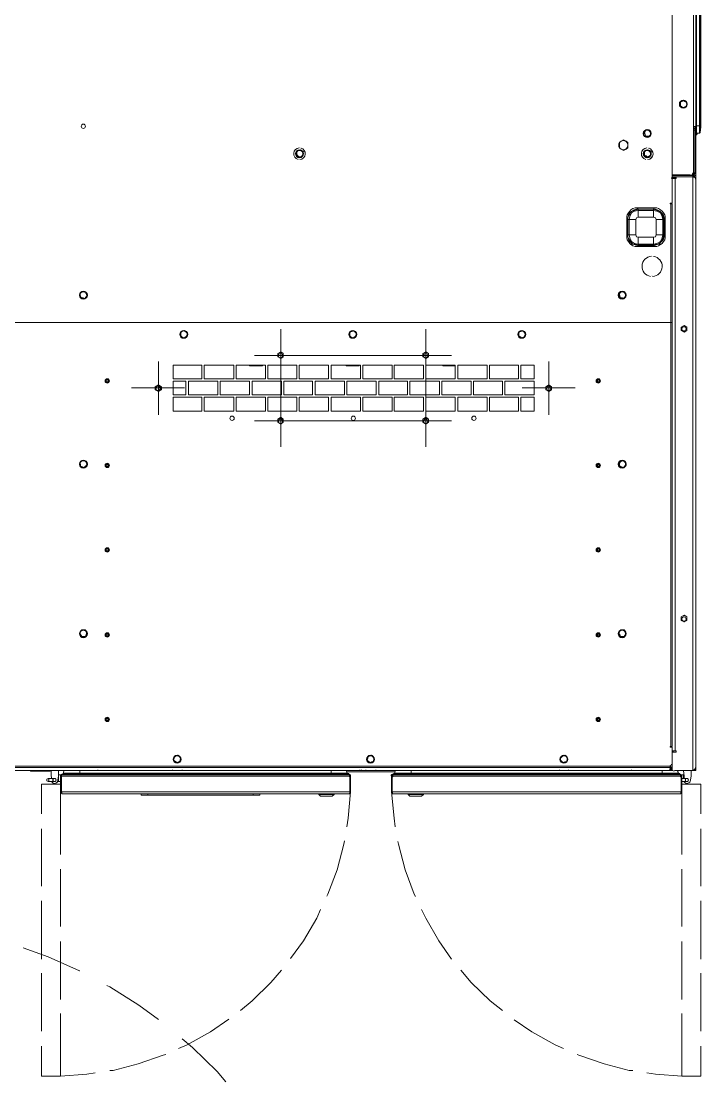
# Model space of a CAD drawing. Extents: x -3450 to 27857, y -1288 to 11880.
# Drawn here: x 25841.9 to 25982.5, y 974.7 to 1194.1 of the extents above; entities that cross this region are included whole.
import ezdxf

# ---------------------------------------------------------------- set-up
doc = ezdxf.new("R2010")
doc.units = 0
doc.layers.add('188K-SM-03-F20-MECH-EQ-Y2257103$0$M-EQPM-AD', color=5, linetype='Continuous')
doc.layers.add('188K-SM-03-F20-MECH-EQ-Y2257103$0$M-PHASE1 AREA', color=252, linetype='Continuous')

# ---------------------------------------------------------------- blocks, each defined once
blk = doc.blocks.new('188K-SM-03-F20-MECH-EQ-Y2257103$0$A$C9ea2c5c3')
at = {"lineweight": 13}
for points in [[(-1853.8, 2338.3), (-1893, 2338.3), (-1893, 2276.2)], [(-1781.6, 2331.9), (-1799.3, 2334.5), (-1853.8, 2338.3), (-1853.8, 2209.1)], [(-1637.2, 2293.9), (-1641, 2295.2), (-1692.9, 2312.9), (-1744.8, 2326.9), (-1752.4, 2326.9)], [(-670.7, 2326.9), (-677, 2326.9), (-729, 2312.9), (-780.9, 2295.2), (-786, 2293.9)], [(-568.1, 2209.1), (-568.1, 2338.3), (-622.6, 2334.5), (-640.3, 2331.9)], [(-568.1, 2338.3), (-528.8, 2338.3), (-528.8, 2276.2)], [(-1506.7, 2221.7), (-1543.4, 2247.1), (-1591.6, 2273.7), (-1609.3, 2281.3)], [(-812.6, 2281.3), (-830.3, 2273.7), (-878.4, 2247.1), (-916.4, 2220.5)], [(-1893, 2245.8), (-1893, 2125.5)], [(-528.8, 2245.8), (-528.8, 2125.5)], [(-1396.5, 2119.1), (-1418, 2144.5), (-1457.3, 2182.5), (-1482.6, 2202.7)], [(-940.5, 2202.7), (-964.6, 2182.5), (-1003.8, 2144.5), (-1025.4, 2119.1)], [(-1853.8, 2059.6), (-1853.8, 2179.9)], [(-568.1, 2059.6), (-568.1, 2179.9)], [(-1893, 2096.3), (-1893, 1976)], [(-1315.4, 1993.7), (-1324.3, 2011.5), (-1350.9, 2058.3), (-1377.5, 2096.3)], [(-1044.4, 2095.1), (-1071, 2058.3), (-1098.8, 2011.5), (-1106.4, 1993.7)], [(-528.8, 2096.3), (-528.8, 1976)], [(-1853.8, 1910.1), (-1853.8, 2029.2)], [(-568.1, 1910.1), (-568.1, 2029.2)], [(-1266, 1853.1), (-1267.3, 1858.2), (-1281.2, 1911.4), (-1300.2, 1962.1), (-1302.8, 1967.1)], [(-1119.1, 1965.9), (-1121.6, 1962.1), (-1140.6, 1911.4), (-1154.6, 1858.2), (-1155.8, 1851.9)], [(-1893, 1945.6), (-1893, 1826.5)], [(-528.8, 1945.6), (-528.8, 1826.5)], [(-1853.8, 1750.5), (-1853.8, 1879.7)], [(-568.1, 1750.5), (-568.1, 1879.7)], [(-1253.4, 1750.5), (-1258.4, 1805), (-1261, 1822.7)], [(-1160.9, 1822.7), (-1163.4, 1805), (-1168.5, 1750.5)], [(-1893, 1796.1), (-1893, 1734.1), (-1853.8, 1734.1)], [(-528.8, 1796.1), (-528.8, 1734.1), (-570.6, 1734.1)], [(-1319.2, 1754.3), (-1319.2, 1755.6)], [(-1287.6, 1754.3), (-1287.6, 1755.6)], [(-1134.3, 1754.3), (-1134.3, 1755.6)], [(-1102.6, 1754.3), (-1102.6, 1755.6)], [(-735.3, 1754.3), (-735.3, 1756.9), (-749.2, 1756.9), (-967.1, 1756.9), (-981, 1756.9), (-981, 1754.3)], [(-967.1, 1756.9), (-967.1, 1754.3)], [(-749.2, 1754.3), (-749.2, 1756.9)], [(-1853.8, 1750.5), (-1852.5, 1753.1), (-1851.2, 1754.3), (-1852.5, 1750.5)], [(-1852.5, 1717.6), (-1852.5, 1750.5), (-1853.8, 1750.5), (-1853.8, 1717.6)], [(-1851.2, 1751.8), (-1852.5, 1750.5), (-1852.5, 1718.9), (-1851.2, 1718.9), (-1851.2, 1717.6), (-1851.2, 1715.1), (-1255.9, 1715.1), (-1255.9, 1717.6), (-1255.9, 1718.9), (-1254.6, 1718.9), (-1254.6, 1750.5), (-1254.6, 1717.6)], [(-1254.6, 1750.5), (-1852.5, 1750.5)], [(-1851.2, 1754.3), (-1255.9, 1754.3)], [(-1254.6, 1750.5), (-1255.9, 1754.3), (-1254.6, 1753.1), (-1253.4, 1750.5)], [(-1253.4, 1717.6), (-1253.4, 1750.5), (-1254.6, 1750.5), (-1254.6, 1751.8)], [(-1168.5, 1717.6), (-1168.5, 1750.5), (-1167.2, 1750.5), (-1166, 1754.3), (-1167.2, 1753.1), (-1168.5, 1750.5)], [(-1167.2, 1717.6), (-1167.2, 1750.5), (-1167.2, 1718.9), (-1166, 1718.9), (-1166, 1717.6), (-1166, 1715.1), (-570.6, 1715.1), (-570.6, 1717.6), (-570.6, 1718.9), (-570.6, 1750.5), (-571.9, 1754.3), (-1166, 1754.3)], [(-1167.2, 1751.8), (-1167.2, 1750.5)], [(-1167.2, 1750.5), (-570.6, 1750.5)], [(-571.9, 1754.3), (-569.4, 1753.1), (-568.1, 1750.5)], [(-569.4, 1750.5), (-570.6, 1751.8)], [(-570.6, 1717.6), (-569.4, 1717.6), (-569.4, 1750.5), (-568.1, 1750.5), (-568.1, 1717.6)], [(-1872.8, 1706.2), (-1872.8, 1717.6), (-1871.5, 1725.2)], [(-1865.2, 1729), (-1860.1, 1729), (-1853.8, 1729)], [(-1865.2, 1722.7), (-1860.1, 1722.7), (-1853.8, 1722.7)], [(-1860.1, 1729), (-1861.4, 1727.7), (-1861.4, 1726.5), (-1861.4, 1725.2), (-1861.4, 1723.9), (-1860.1, 1722.7)], [(-1858.8, 1722.7), (-1858.8, 1717.6), (-1857.6, 1706.2)], [(-1857.6, 1718.9), (-1858.8, 1718.9)], [(-1857.6, 1722.7), (-1857.6, 1715.1), (-1853.8, 1715.1), (-1853.8, 1716.3), (-1853.8, 1717.6), (-1852.5, 1717.6), (-1852.5, 1716.3)], [(-1857.6, 1715.1), (-1857.6, 1722.7), (-1857.6, 1718.9)], [(-1857.6, 1718.9), (-1857.6, 1718.9)], [(-1857.6, 1715.1), (-1857.6, 1715.1)], [(-1852.5, 1729), (-1852.5, 1729)], [(-1852.5, 1729), (-1852.5, 1727.7)], [(-1852.5, 1723.9), (-1852.5, 1722.7)], [(-1852.5, 1722.7), (-1852.5, 1722.7)], [(-1851.2, 1717.6), (-1255.9, 1717.6)], [(-1851.2, 1713.8), (-1838.6, 1713.8), (-1838.6, 1715.1), (-1851.2, 1715.1)], [(-1850, 1713.8), (-1850, 1713.8)], [(-1850, 1712.5), (-1842.4, 1712.5)], [(-1848.7, 1715.1), (-1848.7, 1715.1)], [(-1268.6, 1715.1), (-1293.9, 1715.1), (-1293.9, 1713.8), (-1813.2, 1713.8), (-1813.2, 1711.3), (-1847.4, 1711.3)], [(-1847.4, 1712.5), (-1847.4, 1712.5)], [(-1843.6, 1715.1), (-1843.6, 1715.1)], [(-1842.4, 1713.8), (-1842.4, 1713.8)], [(-1266, 1713.8), (-1293.9, 1713.8), (-1813.2, 1713.8), (-1841.1, 1713.8)], [(-1838.6, 1713.8), (-1813.2, 1713.8), (-1813.2, 1715.1), (-1293.9, 1715.1)], [(-1813.2, 1715.1), (-1838.6, 1715.1)], [(-1813.2, 1715.1), (-1813.2, 1715.1)], [(-1268.6, 1713.8), (-1293.9, 1713.8), (-1293.9, 1711.3), (-1813.2, 1711.3), (-1813.2, 1706.2)], [(-1813.2, 1713.8), (-1813.2, 1713.8)], [(-1293.9, 1715.1), (-1293.9, 1715.1)], [(-1293.9, 1713.8), (-1293.9, 1713.8)], [(-1255.9, 1715.1), (-1268.6, 1715.1), (-1268.6, 1713.8), (-1255.9, 1713.8)], [(-1264.8, 1713.8), (-1264.8, 1713.8)], [(-1257.2, 1712.5), (-1264.8, 1712.5)], [(-1263.5, 1715.1), (-1263.5, 1715.1)], [(-1259.7, 1712.5), (-1259.7, 1712.5)], [(-1258.4, 1715.1), (-1258.4, 1715.1)], [(-1257.2, 1713.8), (-1257.2, 1713.8)], [(-1254.6, 1716.3), (-1254.6, 1717.6), (-1253.4, 1717.6), (-1253.4, 1716.3)], [(-1168.5, 1716.3), (-1168.5, 1717.6), (-1167.2, 1717.6), (-1167.2, 1716.3)], [(-1166, 1717.6), (-570.6, 1717.6)], [(-1166, 1713.8), (-1153.3, 1713.8), (-1153.3, 1715.1), (-1166, 1715.1)], [(-1164.7, 1713.8), (-1164.7, 1713.8)], [(-1164.7, 1712.5), (-1157.1, 1712.5)], [(-1163.4, 1715.1), (-1163.4, 1715.1)], [(-583.3, 1715.1), (-608.6, 1715.1), (-608.6, 1713.8), (-1128, 1713.8), (-1128, 1711.3), (-1162.2, 1711.3)], [(-1162.2, 1712.5), (-1162.2, 1712.5)], [(-1158.4, 1715.1), (-1158.4, 1715.1)], [(-1157.1, 1713.8), (-1157.1, 1713.8)], [(-580.8, 1713.8), (-608.6, 1713.8), (-1128, 1713.8), (-1155.8, 1713.8)], [(-1153.3, 1713.8), (-1128, 1713.8), (-1128, 1715.1), (-608.6, 1715.1)], [(-1128, 1715.1), (-1153.3, 1715.1)], [(-1128, 1715.1), (-1128, 1715.1)], [(-583.3, 1713.8), (-608.6, 1713.8), (-608.6, 1711.3), (-1128, 1711.3), (-1128, 1706.2)], [(-1128, 1713.8), (-1128, 1713.8)], [(-608.6, 1715.1), (-608.6, 1715.1)], [(-608.6, 1713.8), (-608.6, 1713.8)], [(-571.9, 1715.1), (-583.3, 1715.1), (-583.3, 1713.8), (-571.9, 1713.8)], [(-579.5, 1713.8), (-579.5, 1713.8)], [(-573.2, 1712.5), (-579.5, 1712.5)], [(-578.2, 1715.1), (-578.2, 1715.1)], [(-574.4, 1712.5), (-574.4, 1712.5)], [(-573.2, 1715.1), (-573.2, 1715.1)], [(-573.2, 1713.8), (-573.2, 1713.8)], [(-569.4, 1725.2), (-570.6, 1725.2)], [(-569.4, 1723.9), (-570.6, 1723.9)], [(-569.4, 1720.1), (-570.6, 1720.1)], [(-570.6, 1718.9), (-570.6, 1718.9)], [(-569.4, 1716.3), (-569.4, 1717.6), (-568.1, 1717.6), (-568.1, 1716.3), (-568.1, 1715.1), (-564.3, 1715.1), (-564.3, 1727.7)], [(-568.1, 1729), (-564.3, 1729), (-563, 1729)], [(-564.3, 1729), (-564.3, 1729)], [(-564.3, 1715.1), (-564.3, 1729)], [(-564.3, 1718.9), (-564.3, 1727.7)], [(-564.3, 1727.7), (-564.3, 1727.7)], [(-564.3, 1727.7), (-564.3, 1727.7)], [(-564.3, 1727.7), (-564.3, 1727.7)], [(-564.3, 1706.2), (-564.3, 1717.6), (-563, 1725.2)], [(-564.3, 1718.9), (-564.3, 1718.9)], [(-564.3, 1718.9), (-564.3, 1718.9)], [(-564.3, 1715.1), (-564.3, 1715.1)], [(-556.7, 1729), (-551.6, 1729), (-542.8, 1729), (-540.2, 1727.7), (-540.2, 1726.5), (-540.2, 1725.2), (-540.2, 1723.9), (-542.8, 1722.7), (-551.6, 1722.7), (-556.7, 1722.7)], [(-551.6, 1729), (-551.6, 1727.7), (-552.9, 1727.7), (-552.9, 1726.5), (-552.9, 1725.2), (-552.9, 1723.9), (-551.6, 1723.9), (-551.6, 1722.7)], [(-550.4, 1722.7), (-549.1, 1717.6), (-549.1, 1706.2)], [(-542.8, 1729), (-544, 1727.7), (-544, 1726.5), (-544, 1725.2), (-544, 1723.9), (-542.8, 1722.7)], [(-540.2, 1726.5), (-540.2, 1725.2), (-540.2, 1726.5)], [(-1880.4, 1704.9), (-1880.4, 1706.2), (-1882.9, 1706.2), (-1882.9, 1703.7), (-1882.9, 1706.2), (-1880.4, 1706.2), (-1876.6, 1706.2), (-1880.4, 1703.7), (-1882.9, 1699.9), (-1881.6, 1703.7), (-1879.1, 1706.2), (-1876.6, 1706.2), (-1838.6, 1706.2)], [(-1833.5, 475), (-1876.6, 475), (-1876.6, 477.5), (-1879.1, 477.5), (-1881.6, 480.1), (-1882.9, 483.9), (-1882.9, 1699.9), (-1882.9, 1703.7)], [(-1882.9, 1703.7), (-1882.9, 1703.7)], [(-1880.4, 1703.7), (-1881.6, 1703.7)], [(-1879.1, 1706.2), (-1879.1, 1704.9)], [(-1876.6, 1706.2), (-1876.6, 477.5)], [(-1847.4, 1711.3), (-1846.2, 1711.3), (-1813.2, 1711.3), (-1293.9, 1711.3), (-1261, 1711.3), (-1259.7, 1711.3)], [(-1828.4, 1706.2), (-1836, 1706.2)], [(-1831, 1699.9), (-1833.5, 1699.9), (-1832.2, 1702.4), (-1829.7, 1706.2), (-1825.9, 1706.2), (-193.2, 1706.2)], [(-185.6, 1703.7), (-184.3, 1703.7), (-184.3, 1706.2), (-185.6, 1706.2), (-186.8, 1703.7), (-186.8, 1692.3), (-186.8, 1647.9), (-186.8, 1646.7), (-186.8, 779), (-189.4, 779), (-1831, 779), (-1833.5, 779), (-1833.5, 533.3), (-1831, 533.3), (-1829.7, 533.3), (-1829.7, 532), (-1833.5, 532), (-1833.5, 63.3)], [(-1831, 1658.1), (-1831, 1656.8), (-1829.7, 1656.8), (-1829.7, 1658.1), (-1833.5, 1658.1), (-1833.5, 1692.3), (-1833.5, 1702.4), (-1832.2, 1702.4)], [(-1833.5, 1702.4), (-1833.5, 1702.4)], [(-1831, 1703.7), (-1832.2, 1702.4)], [(-1828.4, 1703.7), (-1831, 1703.7), (-1831, 1696.1)], [(-1829.7, 1696.1), (-1829.7, 1699.9), (-1829.7, 1702.4), (-1828.4, 1706.2), (-1825.9, 1706.2)], [(-189.4, 1699.9), (-1829.7, 1699.9)], [(-191.9, 1697.3), (-1828.4, 1697.3)], [(-1813.2, 1711.3), (-1813.2, 1711.3)], [(-1619.4, 1704.9), (-1619.4, 1706.2), (-1749.9, 1706.2), (-1749.9, 1704.9)], [(-1220.4, 1704.9), (-1220.4, 1706.2), (-1600.4, 1706.2), (-1600.4, 1704.9)], [(-1259.7, 1711.3), (-1293.9, 1711.3), (-1293.9, 1706.2)], [(-1293.9, 1711.3), (-1293.9, 1711.3)], [(-1160.9, 1708.7), (-1261, 1708.7)], [(-1192.6, 1708.7), (-1229.3, 1708.7)], [(-1229.3, 1708.7), (-1229.3, 1708.7)], [(-1191.3, 1704.9), (-1191.3, 1706.2), (-1200.2, 1706.2), (-1200.2, 1704.9)], [(-1192.6, 1708.7), (-1192.6, 1708.7)], [(-820.2, 1704.9), (-820.2, 1706.2), (-1187.5, 1706.2), (-1187.5, 1704.9)], [(-574.4, 1711.3), (-575.7, 1711.3), (-608.6, 1711.3), (-1128, 1711.3), (-1160.9, 1711.3), (-1162.2, 1711.3)], [(-1128, 1711.3), (-1128, 1711.3)], [(-645.4, 1704.9), (-645.4, 1706.2), (-799.9, 1706.2), (-799.9, 1704.9)], [(-574.4, 1711.3), (-608.6, 1711.3), (-608.6, 1706.2)], [(-608.6, 1711.3), (-608.6, 1711.3)], [(-545.3, 1707.5), (-546.6, 1707.5), (-546.6, 1706.2)], [(-507.3, 1706.2), (-507.3, 1707.5), (-545.3, 1707.5), (-545.3, 1706.2)], [(-506, 1706.2), (-506, 1707.5), (-507.3, 1707.5)], [(-1833.5, 1665.7), (-1834.8, 1665.7), (-1836, 1665.7), (-1839.8, 1665.7), (-1842.4, 1665.7), (-1842.4, 1668.2), (-1833.5, 1668.2)], [(-1833.5, 1666.9), (-1836, 1666.9), (-1836, 1668.2)], [(-1839.8, 481.3), (-1839.8, 1665.7)], [(-1831, 1656.8), (-1833.5, 1656.8), (-1833.5, 779), (-1831, 779), (-189.4, 779), (-186.8, 779), (-186.8, 537.1), (-189.4, 537.1), (-190.6, 537.1), (-190.6, 535.8), (-186.8, 535.8), (-186.8, 63.3), (-186.8, 50.7), (-185.6, 50.7), (-185.6, 48.1), (-184.3, 48.1)], [(-1831, 1656.8), (-1831, 779), (-1831, 533.3)], [(-1833.5, 1412.3), (-1833.5, 1412.3)], [(-1833.5, 1371.8), (-1833.5, 1371.8)], [(-1324.3, 1036.1), (-1324.3, 895.5)], [(-1024.1, 1036.1), (-1024.1, 858.8)], [(-1578.9, 970.3), (-1578.9, 860.1)], [(-1064.6, 982.9), (-1377.5, 982.9)], [(-1324.3, 982.9), (-1324.3, 982.9)], [(-969.6, 982.9), (-1077.3, 982.9)], [(-1024.1, 982.9), (-1024.1, 982.9)], [(-770.8, 970.3), (-770.8, 860.1)], [(-1548.5, 962.7), (-1548.5, 933.5), (-1548.5, 962.7), (-1520.6, 962.7), (-1520.6, 933.5), (-1548.5, 933.5)], [(-1548.5, 900.6), (-1548.5, 928.5)], [(-1523.2, 914.5), (-1633.4, 914.5)], [(-1578.9, 915.8), (-1578.9, 914.5)], [(-1578.9, 914.5), (-1578.9, 914.5)], [(-1578.9, 914.5), (-1578.9, 914.5)], [(-1324.3, 900.6), (-1324.3, 792.9)], [(-1024.1, 900.6), (-1024.1, 792.9)], [(-715, 914.5), (-825.2, 914.5)], [(-770.8, 914.5), (-770.8, 914.5)], [(-1548.5, 895.5), (-1548.5, 867.7), (-1548.5, 895.5), (-1520.6, 895.5), (-1520.6, 867.7), (-1548.5, 867.7)], [(-1383.8, 868.9), (-1363.6, 868.9)], [(-1183.7, 868.9), (-1163.4, 868.9)], [(-983.6, 868.9), (-963.3, 868.9)], [(-1063.4, 847.4), (-1377.5, 847.4)], [(-1324.3, 847.4), (-1324.3, 847.4)], [(-969.6, 847.4), (-1077.3, 847.4)], [(-1024.1, 847.4), (-1024.1, 847.4)], [(-1833.5, 811.9), (-1833.5, 811.9)], [(-1833.5, 772.7), (-1833.5, 772.7)], [(-1793, 682.7), (-1793, 682.7)], [(-1790.4, 682.7), (-1790.4, 682.7)], [(-1803.1, 680.2), (-1803.1, 680.2)], [(-1803.1, 644.7), (-1803.1, 644.7)], [(-1796.8, 642.2), (-1796.8, 642.2)], [(-1793, 642.2), (-1793, 642.2)], [(-1819.6, 600.4), (-1817, 597.9), (-1817, 601.7), (-1815.8, 606.7), (-1813.2, 610.5), (-1810.7, 613.1), (-1808.2, 616.9), (-1803.1, 618.1), (-1799.3, 619.4), (-1795.5, 620.7), (-1795.5, 619.4), (-1795.5, 616.9), (-1763.8, 616.9), (-1763.8, 602.9), (-1795.5, 602.9)], [(-1796.8, 542.1), (-1795.5, 544.7), (-1799.3, 544.7), (-1803.1, 545.9), (-1808.2, 548.5), (-1810.7, 551), (-1813.2, 553.5), (-1815.8, 557.3), (-1817, 562.4), (-1817, 566.2), (-1817, 597.9), (-1815.8, 597.9), (-1814.5, 597.9), (-1813.2, 604.2), (-1809.4, 611.8), (-1801.8, 615.6), (-1795.5, 616.9), (-1795.5, 602.9), (-1799.3, 601.7), (-1800.6, 597.9)], [(-1796.8, 621.9), (-1795.5, 620.7), (-1763.8, 620.7), (-1763.8, 619.4), (-1763.8, 616.9), (-1756.2, 615.6), (-1749.9, 611.8), (-1746.1, 604.2), (-1744.8, 597.9), (-1758.8, 597.9), (-1760, 601.7), (-1763.8, 602.9)], [(-1761.3, 621.9), (-1763.8, 620.7), (-1758.8, 619.4), (-1755, 618.1), (-1751.2, 616.9), (-1747.4, 613.1), (-1744.8, 610.5), (-1743.6, 606.7), (-1742.3, 601.7), (-1741, 597.9), (-1742.3, 597.9), (-1744.8, 597.9), (-1744.8, 566.2), (-1758.8, 566.2), (-1758.8, 597.9)], [(-1739.8, 600.4), (-1741, 597.9), (-1741, 566.2), (-1742.3, 566.2), (-1744.8, 566.2), (-1746.1, 559.9), (-1749.9, 552.3), (-1756.2, 548.5), (-1763.8, 547.2), (-1763.8, 561.1), (-1760, 562.4), (-1758.8, 566.2)], [(-1819.6, 564.9), (-1817, 566.2), (-1815.8, 566.2), (-1814.5, 566.2), (-1813.2, 559.9), (-1809.4, 552.3), (-1801.8, 548.5), (-1795.5, 547.2), (-1795.5, 544.7), (-1763.8, 544.7), (-1761.3, 542.1)], [(-1795.5, 561.1), (-1799.3, 562.4), (-1800.6, 566.2)], [(-1739.8, 564.9), (-1741, 566.2), (-1742.3, 562.4), (-1743.6, 557.3), (-1744.8, 553.5), (-1747.4, 551), (-1751.2, 548.5), (-1755, 545.9), (-1758.8, 544.7), (-1763.8, 544.7), (-1763.8, 547.2), (-1795.5, 547.2), (-1795.5, 561.1), (-1763.8, 561.1)], [(-1832.2, 532), (-1832.2, 533.3)], [(-1795.5, 544.7), (-1795.5, 544.7)], [(-1763.8, 544.7), (-1763.8, 544.7)], [(-1882.9, 376.2), (-1882.9, 471.2), (-1882.9, 481.3), (-1882.9, 483.9), (-1881.6, 480.1), (-1876.6, 477.5), (-1877.8, 477.5)], [(-1882.9, 481.3), (-1882.9, 481.3)], [(-1882.9, 471.2), (-1880.4, 471.2), (-1877.8, 469.9)], [(-1876.6, 475), (-1877.8, 475), (-1877.8, 471.2), (-1880.4, 471.2), (-1877.8, 468.7), (-1877.8, 53.2)], [(-1880.4, 472.5), (-1877.8, 471.2), (-1879.1, 475)], [(-1879.1, 473.7), (-1877.8, 471.2), (-1880.4, 472.5), (-1879.1, 472.5)], [(-1880.4, 471.2), (-1880.4, 471.2)], [(-1880.4, 376.2), (-1880.4, 471.2)], [(-1879.1, 478.8), (-1879.1, 477.5)], [(-1879.1, 477.5), (-1879.1, 477.5)], [(-1879.1, 477.5), (-1879.1, 477.5)], [(-1879.1, 475), (-1877.8, 471.2), (-1879.1, 472.5), (-1877.8, 472.5)], [(-1879.1, 473.7), (-1879.1, 473.7)], [(-1877.8, 475), (-1877.8, 477.5)], [(-1877.8, 475), (-1876.6, 473.7), (-1875.3, 472.5)], [(-1877.8, 472.5), (-1877.8, 472.5)], [(-1877.8, 472.5), (-1877.8, 472.5)], [(-1877.8, 472.5), (-1877.8, 472.5)], [(-1877.8, 471.2), (-1877.8, 471.2)], [(-1876.6, 471.2), (-1877.8, 471.2)], [(-1833.5, 477.5), (-1876.6, 477.5)], [(-1876.6, 471.2), (-1876.6, 473.7)], [(-1876.6, 471.2), (-1876.6, 471.2)], [(-1871.5, 473.7), (-1833.5, 473.7)], [(-1842.4, 477.5), (-1842.4, 481.3), (-1839.8, 481.3), (-1834.8, 481.3), (-1833.5, 481.3)], [(-1842.4, 480.1), (-1838.6, 480.1), (-1833.5, 480.1)], [(-1838.6, 480.1), (-1838.6, 477.5)], [(-1833.5, 482.6), (-1833.5, 482.6)], [(-1782.8, 442.1), (-1782.8, 442.1)], [(-1780.3, 440.8), (-1780.3, 440.8)], [(-1063.4, 442.1), (-1063.4, 442.1)], [(-1060.8, 440.8), (-1060.8, 440.8)], [(-1786.6, 416.7), (-1786.6, 416.7)], [(-1782.8, 416.7), (-1782.8, 416.7)], [(-1067.2, 416.7), (-1067.2, 416.7)], [(-1063.4, 416.7), (-1063.4, 416.7)], [(-1890.5, 62.1), (-1888, 62.1), (-1888, 69.7), (-1884.2, 69.7), (-1884.2, 77.3), (-1884.2, 372.4), (-1884.2, 387.6), (-1890.5, 387.6), (-1890.5, 386.3), (-1890.5, 382.5), (-1890.5, 378.7), (-1890.5, 372.4), (-1891.8, 372.4), (-1891.8, 373.7), (-1891.8, 376.2), (-1891.8, 382.5), (-1891.8, 386.3), (-1893, 374.9), (-1893, 372.4), (-1893, 77.3), (-1893, 74.7), (-1891.8, 63.3)], [(-1891.8, 386.3), (-1890.5, 387.6)], [(-1891.8, 386.3), (-1891.8, 386.3)], [(-1891.8, 386.3), (-1891.8, 386.3)], [(-1891.8, 386.3), (-1891.8, 386.3)], [(-1891.8, 386.3), (-1891.8, 386.3)], [(-1890.5, 387.6), (-1890.5, 387.6)], [(-1885.4, 390.1), (-1885.4, 387.6)], [(-1884.2, 390.1), (-1884.2, 390.1)], [(-1884.2, 385.1), (-1882.9, 385.1), (-1882.9, 390.1)], [(-1882.9, 373.7), (-1882.9, 376.2), (-1880.4, 376.2), (-1880.4, 373.7)], [(-1882.9, 373.7), (-1882.9, 373.7)], [(-1877.8, 373.7), (-1882.9, 373.7), (-1882.9, 53.2), (-1882.9, 46.9), (-1879.1, 46.9), (-1877.8, 46.9), (-1881.6, 48.1), (-1882.9, 49.4), (-1882.9, 53.2), (-1882.9, 51.9), (-1880.4, 50.7), (-1877.8, 49.4), (-1877.8, 46.9), (-1871.5, 46.9), (-1834.8, 46.9), (-1834.8, 55.7), (-1831, 55.7), (-1831, 54.5), (-1831, 53.2), (-1832.2, 51.9), (-1834.8, 50.7)], [(-1881.6, 48.1), (-1880.4, 49.4), (-1877.8, 49.4), (-1877.8, 373.7)], [(-1880.4, 381.3), (-1877.8, 381.3), (-1877.8, 377.5), (-1880.4, 377.5)], [(-1877.8, 373.7), (-1877.8, 373.7)], [(-1893, 372.4), (-1891.8, 372.4), (-1891.8, 77.3), (-1891.8, 63.3)], [(-1884.2, 77.3), (-1890.5, 77.3), (-1890.5, 372.4), (-1884.2, 372.4)], [(-1884.2, 371.1), (-1882.9, 371.1)], [(-910.1, -649.8), (-892.4, -671.3), (-841.7, -720.7), (-820.2, -738.5)], [(-770.8, -779), (-730.2, -808.1), (-670.7, -846.1), (-664.4, -848.7)], [(-608.6, -879.1), (-607.4, -879.1), (-542.8, -908.2), (-490.8, -927.2)]]:
    blk.add_lwpolyline(points, dxfattribs=at)
for points in [[(-1319.2, 1755.6), (-1287.6, 1755.6), (-1291.4, 1759.4), (-1315.4, 1759.4)], [(-1134.3, 1755.6), (-1102.6, 1755.6), (-1106.4, 1759.4), (-1130.5, 1759.4)], [(-1834.8, 1704.9), (-1831, 1704.9)], [(-1608, 1689.7), (-1605.5, 1687.2), (-1603, 1684.7), (-1603, 1680.9), (-1604.2, 1677.1), (-1608, 1675.8), (-1611.8, 1674.5), (-1614.4, 1677.1), (-1616.9, 1679.6), (-1616.9, 1683.4), (-1615.6, 1687.2), (-1611.8, 1688.5)], [(-1209, 1689.7), (-1205.2, 1687.2), (-1202.7, 1684.7), (-1204, 1680.9), (-1204, 1677.1), (-1207.8, 1675.8), (-1211.6, 1674.5), (-1214.1, 1677.1), (-1216.6, 1679.6), (-1216.6, 1683.4), (-1215.4, 1687.2), (-1211.6, 1688.5)], [(-808.8, 1689.7), (-806.2, 1687.2), (-802.4, 1684.7), (-803.7, 1680.9), (-805, 1677.1), (-807.5, 1675.8), (-811.3, 1674.5), (-813.8, 1677.1), (-817.6, 1679.6), (-816.4, 1683.4), (-816.4, 1687.2), (-812.6, 1688.5)], [(-1734.7, 1428.8), (-1730.9, 1428.8), (-1727.1, 1428.8), (-1725.8, 1425), (-1723.3, 1422.5), (-1725.8, 1418.7), (-1727.1, 1414.9), (-1730.9, 1414.9), (-1734.7, 1414.9), (-1737.2, 1418.7), (-1738.5, 1422.5), (-1737.2, 1425)], [(-620, 1428.8), (-616.2, 1428.8), (-612.4, 1428.8), (-609.9, 1425), (-608.6, 1422.5), (-609.9, 1418.7), (-612.4, 1414.9), (-616.2, 1414.9), (-620, 1414.9), (-621.3, 1418.7), (-622.6, 1422.5), (-621.3, 1425)], [(-1863.9, 1395.9), (-1858.8, 1398.4), (-1852.5, 1395.9), (-1852.5, 1388.3), (-1858.8, 1384.5), (-1863.9, 1388.3)], [(-1858.8, 1385.7), (-1863.9, 1388.3), (-1863.9, 1394.6), (-1858.8, 1398.4), (-1852.5, 1394.6), (-1852.5, 1388.3)], [(-1729.6, 1065.3), (-1733.4, 1065.3), (-1737.2, 1066.5), (-1737.2, 1070.3), (-1738.5, 1074.1), (-1736, 1076.7), (-1733.4, 1079.2), (-1729.6, 1077.9), (-1725.8, 1076.7), (-1724.6, 1072.9), (-1724.6, 1070.3), (-1727.1, 1067.8)], [(-608.6, 1069.1), (-611.2, 1066.5), (-613.7, 1065.3), (-617.5, 1065.3), (-621.3, 1066.5), (-622.6, 1070.3), (-622.6, 1074.1), (-620, 1076.7), (-617.5, 1079.2), (-613.7, 1077.9), (-609.9, 1076.7), (-609.9, 1072.9)], [(-1329.4, 985.5), (-1324.3, 989.3), (-1318, 985.5), (-1318, 979.1), (-1324.3, 975.3), (-1329.4, 979.1)], [(-1324.3, 976.6), (-1329.4, 979.1), (-1329.4, 985.5), (-1324.3, 989.3), (-1318, 985.5), (-1318, 979.1)], [(-1029.2, 985.5), (-1024.1, 989.3), (-1017.8, 985.5), (-1017.8, 979.1), (-1024.1, 975.3), (-1029.2, 979.1)], [(-1024.1, 976.6), (-1029.2, 979.1), (-1029.2, 985.5), (-1024.1, 989.3), (-1017.8, 985.5), (-1017.8, 979.1)], [(-1515.6, 962.7), (-1456, 962.7), (-1456, 933.5), (-1515.6, 933.5)], [(-1451, 962.7), (-1390.2, 962.7), (-1390.2, 933.5), (-1451, 933.5)], [(-1385.1, 962.7), (-1324.3, 962.7), (-1324.3, 933.5), (-1385.1, 933.5)], [(-1319.2, 962.7), (-1258.4, 962.7), (-1258.4, 933.5), (-1319.2, 933.5)], [(-1254.6, 962.7), (-1193.8, 962.7), (-1193.8, 933.5), (-1254.6, 933.5)], [(-1188.8, 962.7), (-1128, 962.7), (-1128, 933.5), (-1188.8, 933.5)], [(-1122.9, 962.7), (-1062.1, 962.7), (-1062.1, 933.5), (-1122.9, 933.5)], [(-1057, 962.7), (-997.5, 962.7), (-997.5, 933.5), (-1057, 933.5)], [(-992.4, 962.7), (-931.6, 962.7), (-931.6, 933.5), (-992.4, 933.5)], [(-926.6, 962.7), (-865.8, 962.7), (-865.8, 933.5), (-926.6, 933.5)], [(-860.7, 962.7), (-801.2, 962.7), (-801.2, 933.5), (-860.7, 933.5)], [(-1584, 918.3), (-1578.9, 922.1), (-1572.6, 918.3), (-1572.6, 912), (-1578.9, 908.2), (-1584, 912)], [(-1487.7, 928.5), (-1487.7, 900.6), (-1548.5, 900.6), (-1548.5, 928.5)], [(-1482.6, 928.5), (-1423.1, 928.5), (-1423.1, 900.6), (-1482.6, 900.6)], [(-1418, 928.5), (-1357.2, 928.5), (-1357.2, 900.6), (-1418, 900.6)], [(-1352.2, 928.5), (-1291.4, 928.5), (-1291.4, 900.6), (-1352.2, 900.6)], [(-1286.3, 928.5), (-1226.8, 928.5), (-1226.8, 900.6), (-1286.3, 900.6)], [(-1221.7, 928.5), (-1160.9, 928.5), (-1160.9, 900.6), (-1221.7, 900.6)], [(-1155.8, 928.5), (-1095, 928.5), (-1095, 900.6), (-1155.8, 900.6)], [(-1090, 928.5), (-1030.4, 928.5), (-1030.4, 900.6), (-1090, 900.6)], [(-1025.4, 928.5), (-964.6, 928.5), (-964.6, 900.6), (-1025.4, 900.6)], [(-959.5, 928.5), (-898.7, 928.5), (-898.7, 900.6), (-959.5, 900.6)], [(-893.6, 928.5), (-832.8, 928.5), (-832.8, 900.6), (-893.6, 900.6)], [(-801.2, 900.6), (-827.8, 900.6), (-827.8, 928.5), (-801.2, 928.5)], [(-777.1, 918.3), (-770.8, 922.1), (-764.4, 918.3), (-764.4, 912), (-770.8, 908.2), (-777.1, 912)], [(-1578.9, 908.2), (-1584, 912), (-1584, 918.3), (-1578.9, 920.9), (-1572.6, 918.3), (-1572.6, 912)], [(-770.8, 908.2), (-775.8, 912), (-775.8, 918.3), (-770.8, 920.9), (-765.7, 918.3), (-765.7, 912)], [(-1515.6, 895.5), (-1456, 895.5), (-1456, 867.7), (-1515.6, 867.7)], [(-1451, 895.5), (-1390.2, 895.5), (-1390.2, 867.7), (-1451, 867.7)], [(-1385.1, 895.5), (-1324.3, 895.5), (-1324.3, 867.7), (-1385.1, 867.7)], [(-1319.2, 895.5), (-1258.4, 895.5), (-1258.4, 867.7), (-1319.2, 867.7)], [(-1254.6, 895.5), (-1193.8, 895.5), (-1193.8, 867.7), (-1254.6, 867.7)], [(-1188.8, 895.5), (-1128, 895.5), (-1128, 867.7), (-1188.8, 867.7)], [(-1122.9, 895.5), (-1062.1, 895.5), (-1062.1, 867.7), (-1122.9, 867.7)], [(-1057, 895.5), (-997.5, 895.5), (-997.5, 867.7), (-1057, 867.7)], [(-992.4, 895.5), (-931.6, 895.5), (-931.6, 867.7), (-992.4, 867.7)], [(-926.6, 895.5), (-865.8, 895.5), (-865.8, 867.7), (-926.6, 867.7)], [(-860.7, 895.5), (-801.2, 895.5), (-801.2, 867.7), (-860.7, 867.7)], [(-1329.4, 849.9), (-1324.3, 853.7), (-1318, 849.9), (-1318, 843.6), (-1324.3, 839.8), (-1329.4, 843.6)], [(-1324.3, 841.1), (-1329.4, 843.6), (-1329.4, 849.9), (-1324.3, 853.7), (-1318, 849.9), (-1318, 843.6)], [(-1029.2, 849.9), (-1024.1, 853.7), (-1017.8, 849.9), (-1017.8, 843.6), (-1024.1, 839.8), (-1029.2, 843.6)], [(-1024.1, 841.1), (-1029.2, 843.6), (-1029.2, 849.9), (-1024.1, 853.7), (-1017.8, 849.9), (-1017.8, 843.6)], [(-1863.9, 795.5), (-1858.8, 799.3), (-1852.5, 795.5), (-1852.5, 789.1), (-1858.8, 785.3), (-1863.9, 789.1)], [(-1858.8, 785.3), (-1863.9, 789.1), (-1863.9, 795.5), (-1858.8, 798), (-1852.5, 795.5), (-1852.5, 789.1)], [(-1523.2, 795.5), (-1527, 798), (-1529.5, 800.5), (-1529.5, 803.1), (-1529.5, 806.9), (-1527, 809.4), (-1523.2, 810.7), (-1520.6, 809.4), (-1516.8, 806.9), (-1516.8, 803.1), (-1516.8, 799.3), (-1520.6, 798)], [(-1173.6, 795.5), (-1177.4, 798), (-1179.9, 800.5), (-1179.9, 803.1), (-1179.9, 806.9), (-1176.1, 809.4), (-1173.6, 810.7), (-1169.8, 809.4), (-1167.2, 806.9), (-1167.2, 803.1), (-1167.2, 799.3), (-1171, 798)], [(-824, 795.5), (-826.5, 798), (-830.3, 800.5), (-830.3, 803.1), (-830.3, 806.9), (-826.5, 809.4), (-824, 810.7), (-820.2, 809.4), (-817.6, 806.9), (-817.6, 803.1), (-817.6, 799.3), (-820.2, 798)], [(-1728.4, 715.7), (-1732.2, 715.7), (-1736, 715.7), (-1737.2, 719.5), (-1738.5, 723.3), (-1737.2, 725.8), (-1734.7, 729.6), (-1730.9, 728.3), (-1727.1, 728.3), (-1725.8, 724.5), (-1724.6, 720.7), (-1725.8, 718.2)], [(-612.4, 715.7), (-616.2, 715.7), (-620, 715.7), (-621.3, 719.5), (-622.6, 723.3), (-621.3, 725.8), (-618.8, 729.6), (-615, 728.3), (-611.2, 728.3), (-609.9, 724.5), (-608.6, 720.7), (-609.9, 718.2)], [(-1796.8, 542.1), (-1761.3, 542.1), (-1757.5, 542.1), (-1752.4, 543.4), (-1748.6, 545.9), (-1746.1, 548.5), (-1743.6, 552.3), (-1741, 556.1), (-1739.8, 559.9), (-1739.8, 564.9), (-1739.8, 600.4), (-1739.8, 604.2), (-1741, 608), (-1743.6, 611.8), (-1746.1, 615.6), (-1748.6, 618.1), (-1752.4, 620.7), (-1757.5, 621.9), (-1761.3, 621.9), (-1796.8, 621.9), (-1801.8, 621.9), (-1805.6, 620.7), (-1809.4, 618.1), (-1813.2, 615.6), (-1815.8, 611.8), (-1818.3, 608), (-1819.6, 604.2), (-1819.6, 600.4), (-1819.6, 564.9), (-1819.6, 559.9), (-1818.3, 556.1), (-1815.8, 552.3), (-1813.2, 548.5), (-1809.4, 545.9), (-1805.6, 543.4), (-1801.8, 542.1)], [(-1763.8, 619.4), (-1795.5, 619.4), (-1799.3, 618.1), (-1803.1, 618.1), (-1806.9, 615.6), (-1810.7, 613.1), (-1813.2, 609.3), (-1814.5, 605.5), (-1815.8, 601.7), (-1815.8, 597.9), (-1815.8, 566.2), (-1815.8, 562.4), (-1814.5, 558.6), (-1813.2, 554.8), (-1810.7, 551), (-1806.9, 548.5), (-1803.1, 547.2), (-1799.3, 545.9), (-1795.5, 544.7), (-1763.8, 544.7), (-1760, 545.9), (-1755, 547.2), (-1751.2, 548.5), (-1748.6, 551), (-1746.1, 554.8), (-1743.6, 558.6), (-1742.3, 562.4), (-1742.3, 566.2), (-1742.3, 597.9), (-1742.3, 601.7), (-1743.6, 605.5), (-1746.1, 609.3), (-1748.6, 613.1), (-1751.2, 615.6), (-1755, 618.1), (-1760, 618.1)], [(-1814.5, 566.2), (-1814.5, 597.9), (-1800.6, 597.9), (-1800.6, 566.2)], [(-1879.1, 473.7), (-1879.1, 472.5)], [(-1876.6, 471.2), (-1876.6, 469.9), (-1877.8, 471.2)], [(-1776.5, 433.2), (-1776.5, 429.4), (-1776.5, 425.6), (-1780.3, 423.1), (-1782.8, 421.8), (-1786.6, 423.1), (-1790.4, 425.6), (-1790.4, 429.4), (-1790.4, 433.2), (-1786.6, 434.5), (-1782.8, 437), (-1780.3, 434.5)], [(-1724.6, 418), (-1724.6, 411.7), (-1724.6, 406.6), (-1728.4, 404.1), (-1733.4, 401.5), (-1738.5, 404.1), (-1742.3, 406.6), (-1742.3, 411.7), (-1742.3, 418), (-1738.5, 420.5), (-1733.4, 423.1), (-1728.4, 420.5)], [(-1057, 431.9), (-1057, 428.1), (-1057, 424.3), (-1060.8, 423.1), (-1064.6, 421.8), (-1067.2, 424.3), (-1071, 425.6), (-1069.7, 429.4), (-1069.7, 433.2), (-1065.9, 435.7), (-1063.4, 437), (-1059.6, 434.5)], [(-1787.9, 381.3), (-1789.2, 385.1), (-1790.4, 387.6), (-1789.2, 391.4), (-1786.6, 393.9), (-1782.8, 393.9), (-1779, 392.7), (-1777.8, 390.1), (-1776.5, 386.3), (-1777.8, 383.8), (-1780.3, 380), (-1784.1, 381.3)], [(-1851.2, 330.6), (-1851.2, 326.8), (-1851.2, 323), (-1853.8, 321.7), (-1857.6, 319.2), (-1860.1, 321.7), (-1863.9, 323), (-1863.9, 326.8), (-1863.9, 330.6), (-1860.1, 333.1), (-1857.6, 334.4), (-1853.8, 333.1)]]:
    blk.add_lwpolyline(points, close=True, dxfattribs=at)
for points in [[(-1616.8, 1684.1, 0.26792), (-1614.5, 1677.5, 0.267952), (-1607.6, 1676.2, 0.267933), (-1603.1, 1681.5, 0.26792), (-1605.4, 1688, 0.267952), (-1612.2, 1689.3, 0.267933)], [(-1216.5, 1684.1, 0.26792), (-1214.2, 1677.5, 0.267952), (-1207.4, 1676.2, 0.267933), (-1202.8, 1681.5, 0.26792), (-1205.1, 1688, 0.267952), (-1212, 1689.3, 0.267933)], [(-816.2, 1684.1, 0.26792), (-813.9, 1677.5, 0.267952), (-807.1, 1676.2, 0.267933), (-802.5, 1681.5, 0.26792), (-804.8, 1688, 0.267952), (-811.7, 1689.3, 0.267933)], [(-1736.3, 1419.6, 0.267961), (-1730.3, 1416.1, 0.267961), (-1724.2, 1419.6, 0.267957), (-1724.2, 1426.6, 0.267961), (-1730.3, 1430.1, 0.267961), (-1736.3, 1426.6, 0.267957)], [(-621.6, 1419.6, 0.267961), (-615.6, 1416.1, 0.267961), (-609.6, 1419.6, 0.267957), (-609.6, 1426.6, 0.267961), (-615.6, 1430.1, 0.267961), (-621.6, 1426.6, 0.267957)], [(-1723.5, 1073.8, 0.26797), (-1728.2, 1078.9, 0.267995), (-1735, 1077.4, 0.267978), (-1737.1, 1070.7, 0.26797), (-1732.3, 1065.6, 0.267995), (-1725.5, 1067.1, 0.267978)], [(-613.4, 1078.9, 0.267995), (-620.3, 1077.4, 0.267995), (-622.4, 1070.8, 0.267924), (-617.7, 1065.6, 0.267995), (-610.9, 1067.1, 0.267995), (-608.8, 1073.7, 0.267924)], [(-1515.6, 803.6, 0.267872), (-1518.9, 809.7, 0.267947), (-1525.9, 809.8, 0.267913), (-1529.5, 803.8, 0.267872), (-1526.1, 797.7, 0.267947), (-1519.2, 797.6, 0.267913)], [(-1166, 803.6, 0.267872), (-1169.3, 809.7, 0.267947), (-1176.3, 809.8, 0.267913), (-1179.9, 803.8, 0.267872), (-1176.5, 797.7, 0.267947), (-1169.6, 797.6, 0.267913)], [(-816.4, 803.6, 0.267872), (-819.7, 809.7, 0.267947), (-826.7, 809.8, 0.267913), (-830.3, 803.8, 0.267872), (-826.9, 797.7, 0.267947), (-820, 797.6, 0.267913)], [(-1723.9, 725.4, 0.26792), (-1729.5, 729.6, 0.267937), (-1735.9, 726.8, 0.267962), (-1736.6, 719.9, 0.26792), (-1731.1, 715.7, 0.267937), (-1724.7, 718.5, 0.267962)], [(-609.2, 725.4, 0.26792), (-614.8, 729.6, 0.267937), (-621.2, 726.8, 0.267962), (-622, 719.9, 0.26792), (-616.4, 715.7, 0.267937), (-610, 718.5, 0.267962)], [(-1793.3, 684, 0.906707), (-1795.4, 642.4, -0.905951)], [(-1791.3, 642.2, 0.906707), (-1789.3, 683.8, -0.905951)], [(-1783.2, 442, 0.848532), (-1785.1, 418.4, -0.850568)], [(-1781.2, 418, 0.848532), (-1779.3, 441.7, -0.850568)], [(-1063.7, 442, 0.848532), (-1065.7, 418.4, -0.850568)], [(-1061.8, 418, 0.848532), (-1059.8, 441.7, -0.850568)], [(-1785.7, 436.1, 0.267955), (-1789.2, 430, 0.267955), (-1785.7, 424, 0.267933), (-1778.7, 424, 0.267955), (-1775.2, 430, 0.267955), (-1778.7, 436.1, 0.267933)], [(-1737.5, 420.5, 0.267932), (-1742.3, 412.3, 0.267932), (-1737.5, 404.1, 0.26792), (-1728, 404.1, 0.267932), (-1723.3, 412.3, 0.267932), (-1728, 420.5, 0.26792)], [(-1065.5, 436.4, 0.26786), (-1069.7, 430.8, 0.26793), (-1066.8, 424.4, 0.267927), (-1059.9, 423.7, 0.26786), (-1055.8, 429.3, 0.26793), (-1058.6, 435.7, 0.267927)], [(-1776.5, 384.2, 0.267915), (-1775.8, 391.1, 0.267934), (-1781.5, 395.2, 0.267975), (-1787.8, 392.3, 0.267915), (-1788.5, 385.4, 0.267934), (-1782.9, 381.3, 0.267975)], [(-1860.4, 333.5, 0.267955), (-1863.9, 327.4, 0.267955), (-1860.4, 321.4, 0.267933), (-1853.4, 321.4, 0.267955), (-1850, 327.4, 0.267955), (-1853.4, 333.5, 0.267933)]]:
    blk.add_lwpolyline(points, format="xyb", close=True, dxfattribs=at)
for centre, radius in [((-1609.9, 1682.8), 8.23), ((-1209.7, 1682.8), 8.23), ((-809.4, 1682.8), 8.23), ((-1680.9, 1600.4), 4.43), ((-1680.9, 1600.4), 3.17), ((-1680.9, 1600.4), 1.9), ((-665, 1600.4), 4.43), ((-665, 1600.4), 3.17), ((-665, 1600.4), 1.9), ((-1730.3, 1423.1), 8.23), ((-1680.9, 1425.6), 4.43), ((-1680.9, 1425.6), 3.17), ((-1680.9, 1425.6), 1.9), ((-665, 1425.6), 4.43), ((-665, 1425.6), 3.17), ((-665, 1425.6), 1.9), ((-615.6, 1423.1), 8.23), ((-1858.2, 1392.7), 4.43), ((-1858.2, 1392.7), 4.43), ((-1680.9, 1249.6), 4.43), ((-1680.9, 1249.6), 3.17), ((-1680.9, 1249.6), 1.9), ((-665, 1249.6), 4.43), ((-665, 1249.6), 3.17), ((-665, 1249.6), 1.9), ((-1730.3, 1072.2), 8.23), ((-1680.9, 1074.8), 4.43), ((-1680.9, 1074.8), 3.17), ((-1680.9, 1074.8), 1.9), ((-665, 1074.8), 4.43), ((-665, 1074.8), 3.17), ((-665, 1074.8), 1.9), ((-615.6, 1072.2), 8.23), ((-1323.7, 983.6), 4.43), ((-1323.7, 983.6), 4.43), ((-1023.5, 983.6), 4.43), ((-1023.5, 983.6), 4.43), ((-1423.7, 977.2), 4.43), ((-1174.2, 977.2), 4.43), ((-923.4, 977.2), 4.43), ((-1680.9, 900), 4.43), ((-1680.9, 900), 3.17), ((-1680.9, 900), 1.9), ((-1578.3, 915.2), 4.43), ((-1578.3, 915.2), 4.43), ((-770.1, 915.2), 4.43), ((-770.1, 915.2), 4.43), ((-665, 900), 4.43), ((-665, 900), 3.17), ((-665, 900), 1.9), ((-1323.7, 848), 4.43), ((-1323.7, 848), 4.43), ((-1023.5, 848), 4.43), ((-1023.5, 848), 4.43), ((-1858.2, 792.3), 4.43), ((-1858.2, 792.3), 4.43), ((-1522.5, 803.7), 8.23), ((-1172.9, 803.7), 8.23), ((-823.3, 803.7), 8.23), ((-1730.3, 722.6), 8.23), ((-615.6, 722.6), 8.23), ((-1782.2, 430), 8.23), ((-1062.7, 430), 8.23), ((-1782.2, 388.2), 8.23), ((-615.6, 373), 4.43), ((-1856.9, 327.4), 8.23)]:
    blk.add_circle(centre, radius, dxfattribs=at)
for centre, radius, start, end in [((-1864.5, 1725.8), 6.97, 29.9984, 180.002), ((-1864.5, 1725.8), 3.17, 79.9931, 280.0069), ((-1864.5, 1725.8), 3.17, 89.9957, 270.0043), ((-1850.6, 1717), 3.17, 179.9957, 270.0043), ((-1850.6, 1717), 1.9, 179.9909, 270.0091), ((-1845.5, 1714.4), 1.9, 229.803, 310.197), ((-1840.5, 1710.6), 5.7, 162.1019, 215.5869), ((-1265.4, 1710.6), 5.7, 324.4131, 17.8981), ((-1255.3, 1717), 1.9, 269.9909, 0.0091), ((-1255.3, 1717), 3.17, 269.9957, 0.0043), ((-1165.3, 1717), 3.17, 179.9957, 270.0043), ((-1165.3, 1717), 1.9, 179.9909, 270.0091), ((-1160.3, 1714.4), 1.9, 229.803, 310.197), ((-1155.2, 1710.6), 5.7, 162.1019, 215.5869), ((-580.1, 1710.6), 5.7, 324.4131, 17.8981), ((-571.3, 1717), 1.9, 269.9909, 0.0091), ((-571.3, 1717), 3.17, 269.9957, 0.0043), ((-556.1, 1725.8), 6.97, 29.9984, 180.002), ((-556.1, 1725.8), 3.17, 79.9931, 280.0069), ((-556.1, 1725.8), 3.17, 89.9957, 270.0043), ((-1837.9, 1703), 4.43, 359.9977, 90.0023), ((-1827.8, 1692.9), 4.43, 89.9977, 180.0023), ((-1383.2, 859.4), 9.51, 89.9993, 98.6174), ((-1362.9, 859.4), 9.5, 58.2169, 89.9971), ((-1183.1, 859.4), 9.5, 89.9993, 119.9959), ((-1162.8, 859.4), 9.5, 58.2169, 89.9971), ((-982.9, 859.4), 9.5, 90.0029, 121.7831), ((-962.7, 859.4), 9.5, 58.2169, 89.9971), ((-1879.7, 482), 3.17, 180.0021, 254.085), ((-1877.2, 471.8), 5.7, 89.9988, 180.0012), ((-1877.2, 471.8), 3.17, 89.9993, 180.0007), ((-1870.9, 469.3), 5.7, 89.9988, 180.0012), ((-1835.4, 482), 3.16, 320.455, 344.1727), ((-1869.6, 384.4), 15.8, 154.3878, 165.8508)]:
    blk.add_arc(centre, radius, start, end, dxfattribs=at)
blk.add_open_spline([(-1883.1, 388.4), (-1883.1, 388.4), (-1883.1, 388.4), (-1883.1, 388.4)], degree=3, dxfattribs=at)
blk = doc.blocks.new('188K-SM-03-F20-MECH-EQ-Y2257103')
at = {"layer": '188K-SM-03-F20-MECH-EQ-Y2257103$0$M-EQPM-AD', "lineweight": 0, "ltscale": 0.1, "xscale": 0.1, "yscale": 0.1, "zscale": 0.1, "rotation": 180}
blk.add_blockref('188K-SM-03-F20-MECH-EQ-Y2257103$0$A$C9ea2c5c3', (25793.184, 909.687), dxfattribs=at)
at = {"layer": '188K-SM-03-F20-MECH-EQ-Y2257103$0$M-PHASE1 AREA', "lineweight": 0, "ltscale": 0.1, "xscale": 0.1, "yscale": 0.1, "zscale": 0.1, "rotation": 180}
blk.add_blockref('188K-SM-03-F20-MECH-EQ-Y2257103$0$A$C9ea2c5c3', (25793.184, 1209.687), dxfattribs=at)

msp = doc.modelspace()

# ---------------------------------------------------------------- block references
msp.add_blockref('188K-SM-03-F20-MECH-EQ-Y2257103', (0, 0))

doc.saveas('drawing.dxf')
